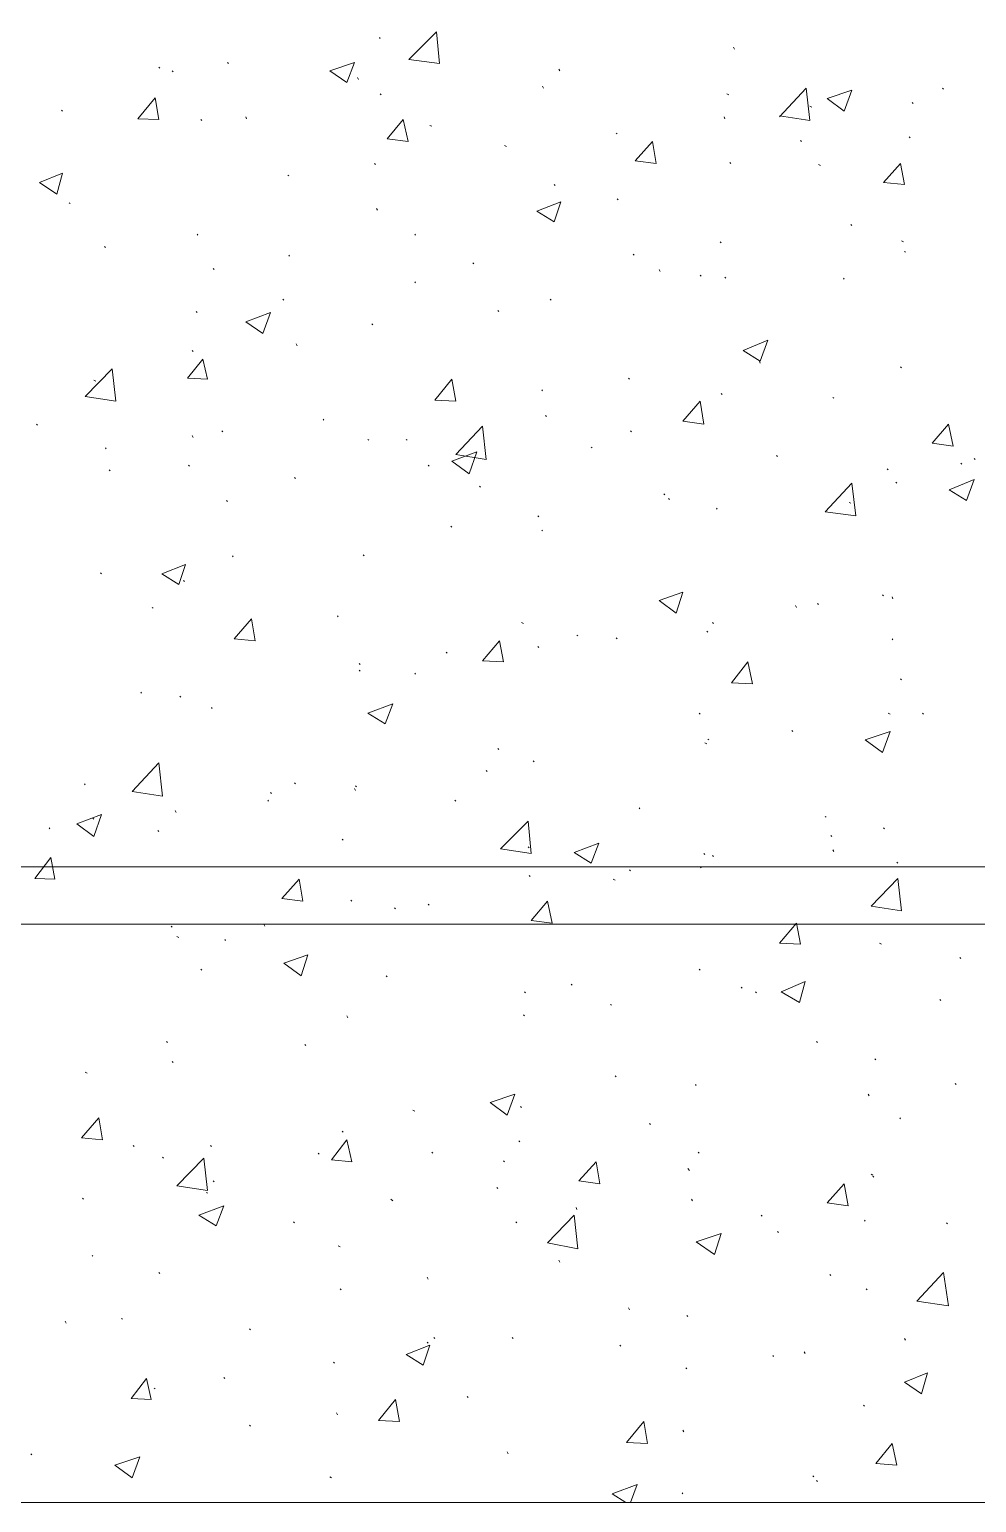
# Model space of a CAD drawing. Header units: millimetres. Extents: x 2928 to 3112, y 1220 to 1280.
# Drawn here: x 2973.686 to 2975.339, y 1240.79 to 1243.363 of the extents above; entities that cross this region are included whole.
import ezdxf

# ---------------------------------------------------------------- set-up
doc = ezdxf.new("R2010")
doc.units = ezdxf.units.MM

msp = doc.modelspace()

# ---------------------------------------------------------------- linework, layer by layer
at = {"color": 253, "linetype": 'Continuous', "lineweight": 5, "true_color": 0x9a9a9a}
for points in [[(2940.97965, 1262.56226), (2981.54689, 1262.56226), (2981.54689, 1240.79028), (2940.97965, 1240.79028)], [(2941.98633, 1261.55224), (2980.53854, 1261.55224), (2980.53854, 1241.8003), (2941.98633, 1241.8003)]]:
    msp.add_lwpolyline(points, close=True, dxfattribs=at)
msp.add_lwpolyline([(2961.3116, 1241.9003), (2980.43854, 1241.9003), (2980.43854, 1247.74538), (2972.27343, 1247.74538), (2972.27343, 1256.61384), (2980.43854, 1256.61384), (2980.43854, 1261.45224), (2961.3116, 1261.45224), (2961.3116, 1249.1904)], dxfattribs=at)
at = {"color": 92, "linetype": 'Continuous', "lineweight": 13, "true_color": 0x00b800}
for points in [[(2974.34846, 1243.31032), (2974.39679, 1243.35865), (2974.39679, 1243.35865)], [(2974.40179, 1243.30365), (2974.39679, 1243.35865), (2974.39679, 1243.35865)], [(2974.29846, 1243.34698), (2974.29679, 1243.34865), (2974.29679, 1243.34865)], [(2974.34846, 1243.31032), (2974.40179, 1243.30365), (2974.40179, 1243.30365)], [(2974.9168, 1243.32865), (2974.91513, 1243.33198), (2974.91513, 1243.33198)], [(2973.91345, 1243.29532), (2973.91178, 1243.29698), (2973.91178, 1243.29698)], [(2973.93678, 1243.28865), (2973.93512, 1243.29032), (2973.93512, 1243.29032)], [(2974.03345, 1243.30365), (2974.03178, 1243.30532), (2974.03178, 1243.30532)], [(2974.21012, 1243.29032), (2974.25345, 1243.30532), (2974.25345, 1243.30532)], [(2974.21012, 1243.29032), (2974.24012, 1243.27032), (2974.24012, 1243.27032)], [(2974.24012, 1243.27032), (2974.25345, 1243.30532), (2974.25345, 1243.30532)], [(2974.61179, 1243.29032), (2974.61013, 1243.29365), (2974.61013, 1243.29365)], [(2974.26012, 1243.27532), (2974.25845, 1243.27865), (2974.25845, 1243.27865)], [(2974.58346, 1243.26032), (2974.58179, 1243.26365), (2974.58179, 1243.26365)], [(2974.99513, 1243.21032), (2975.0418, 1243.26032), (2975.0418, 1243.26032)], [(2975.04847, 1243.20365), (2975.0418, 1243.26032), (2975.0418, 1243.26032)], [(2975.07847, 1243.24198), (2975.1218, 1243.25698), (2975.1218, 1243.25698)], [(2975.10847, 1243.22032), (2975.1218, 1243.25698), (2975.1218, 1243.25698)], [(2975.2818, 1243.25865), (2975.28014, 1243.26032), (2975.28014, 1243.26032)], [(2973.87512, 1243.20698), (2973.90512, 1243.24365), (2973.90512, 1243.24365)], [(2973.91178, 1243.20532), (2973.90512, 1243.24365), (2973.90512, 1243.24365)], [(2974.30012, 1243.24865), (2974.29846, 1243.25032), (2974.29846, 1243.25032)], [(2974.9068, 1243.24865), (2974.90346, 1243.25032), (2974.90346, 1243.25032)], [(2975.07847, 1243.24198), (2975.10847, 1243.22032), (2975.10847, 1243.22032)], [(2975.22847, 1243.23365), (2975.2268, 1243.23532), (2975.2268, 1243.23532)], [(2973.74345, 1243.22032), (2973.74178, 1243.22198), (2973.74178, 1243.22198)], [(2973.87512, 1243.20698), (2973.91178, 1243.20532), (2973.91178, 1243.20532)], [(2973.98678, 1243.20365), (2973.98512, 1243.20532), (2973.98512, 1243.20532)], [(2974.06512, 1243.20698), (2974.06345, 1243.21032), (2974.06345, 1243.21032)], [(2974.31012, 1243.17198), (2974.33846, 1243.20532), (2974.33846, 1243.20532)], [(2974.34679, 1243.16698), (2974.33846, 1243.20532), (2974.33846, 1243.20532)], [(2974.90013, 1243.20698), (2974.89846, 1243.21032), (2974.89846, 1243.21032)], [(2974.99513, 1243.21198), (2975.04847, 1243.20365), (2975.04847, 1243.20365)], [(2975.0518, 1243.22698), (2975.04847, 1243.22865), (2975.04847, 1243.22865)], [(2974.38846, 1243.19365), (2974.38512, 1243.19532), (2974.38512, 1243.19532)], [(2974.71179, 1243.18032), (2974.71013, 1243.18198), (2974.71013, 1243.18198)], [(2974.31012, 1243.17198), (2974.34679, 1243.16698), (2974.34679, 1243.16698)], [(2974.51846, 1243.15865), (2974.51512, 1243.16031), (2974.51512, 1243.16031)], [(2974.74346, 1243.13365), (2974.77346, 1243.16698), (2974.77346, 1243.16698)], [(2974.78013, 1243.12865), (2974.77346, 1243.16698), (2974.77346, 1243.16698)], [(2975.03347, 1243.16698), (2975.0318, 1243.16865), (2975.0318, 1243.16865)], [(2975.22347, 1243.17365), (2975.2218, 1243.17532), (2975.2218, 1243.17532)], [(2974.29012, 1243.12698), (2974.28845, 1243.12865), (2974.28845, 1243.12865)], [(2974.74346, 1243.13365), (2974.78013, 1243.12865), (2974.78013, 1243.12865)], [(2974.91013, 1243.12865), (2974.90846, 1243.13031), (2974.90846, 1243.13031)], [(2975.0668, 1243.12531), (2975.06347, 1243.12698), (2975.06347, 1243.12698)], [(2975.1768, 1243.09531), (2975.2068, 1243.12865), (2975.2068, 1243.12865)], [(2975.21347, 1243.09198), (2975.2068, 1243.12865), (2975.2068, 1243.12865)], [(2973.70345, 1243.09531), (2973.74345, 1243.11198), (2973.74345, 1243.11198)], [(2973.73345, 1243.07531), (2973.74345, 1243.11198), (2973.74345, 1243.11198)], [(2974.13845, 1243.10698), (2974.13679, 1243.10865), (2974.13679, 1243.10865)], [(2973.70345, 1243.09531), (2973.73345, 1243.07531), (2973.73345, 1243.07531)], [(2974.60346, 1243.09031), (2974.60179, 1243.09198), (2974.60179, 1243.09198)], [(2975.1768, 1243.09531), (2975.21347, 1243.09198), (2975.21347, 1243.09198)], [(2973.75678, 1243.05865), (2973.75511, 1243.06031), (2973.75511, 1243.06031)], [(2974.29345, 1243.04698), (2974.29179, 1243.05031), (2974.29179, 1243.05031)], [(2974.57179, 1243.04531), (2974.61346, 1243.06198), (2974.61346, 1243.06198)], [(2974.60179, 1243.02698), (2974.61346, 1243.06198), (2974.61346, 1243.06198)], [(2974.71346, 1243.06531), (2974.71179, 1243.06698), (2974.71179, 1243.06698)], [(2974.57179, 1243.04531), (2974.60179, 1243.02698), (2974.60179, 1243.02698)], [(2973.98012, 1243.00365), (2973.97845, 1243.00531), (2973.97845, 1243.00531)], [(2974.36012, 1243.00365), (2974.35846, 1243.00531), (2974.35846, 1243.00531)], [(2975.1218, 1243.02031), (2975.12013, 1243.02198), (2975.12013, 1243.02198)], [(2973.81845, 1242.98198), (2973.81678, 1242.98365), (2973.81678, 1242.98365)], [(2974.89346, 1242.99031), (2974.8918, 1242.99198), (2974.8918, 1242.99198)], [(2975.2118, 1242.99198), (2975.20847, 1242.99365), (2975.20847, 1242.99365)], [(2975.21513, 1242.97365), (2975.21347, 1242.97531), (2975.21347, 1242.97531)], [(2974.14012, 1242.96698), (2974.13845, 1242.96865), (2974.13845, 1242.96865)], [(2974.46179, 1242.95365), (2974.46012, 1242.95531), (2974.46012, 1242.95531)], [(2974.74179, 1242.96865), (2974.74013, 1242.97031), (2974.74013, 1242.97031)], [(2974.00845, 1242.94365), (2974.00678, 1242.94531), (2974.00678, 1242.94531)], [(2974.36012, 1242.92031), (2974.35846, 1242.92198), (2974.35846, 1242.92198)], [(2974.7868, 1242.94031), (2974.78513, 1242.94365), (2974.78513, 1242.94365)], [(2974.85846, 1242.93198), (2974.8568, 1242.93365), (2974.8568, 1242.93365)], [(2974.9018, 1242.92865), (2974.90013, 1242.93031), (2974.90013, 1242.93031)], [(2975.10847, 1242.92698), (2975.1068, 1242.92865), (2975.1068, 1242.92865)], [(2973.97845, 1242.86864), (2973.97678, 1242.87031), (2973.97678, 1242.87031)], [(2974.13012, 1242.89031), (2974.12845, 1242.89198), (2974.12845, 1242.89198)], [(2974.50512, 1242.87031), (2974.50346, 1242.87198), (2974.50346, 1242.87198)], [(2974.59679, 1242.89031), (2974.59513, 1242.89198), (2974.59513, 1242.89198)], [(2974.06345, 1242.85198), (2974.10679, 1242.86864), (2974.10679, 1242.86864)], [(2974.06345, 1242.85198), (2974.09345, 1242.83198), (2974.09345, 1242.83198)], [(2974.09345, 1242.83198), (2974.10679, 1242.86864), (2974.10679, 1242.86864)], [(2974.28512, 1242.84698), (2974.28345, 1242.84864), (2974.28345, 1242.84864)], [(2974.9318, 1242.80198), (2974.97513, 1242.82031), (2974.97513, 1242.82031)], [(2974.9618, 1242.78364), (2974.97513, 1242.82031), (2974.97513, 1242.82031)], [(2973.97178, 1242.80031), (2973.97012, 1242.80198), (2973.97012, 1242.80198)], [(2974.15345, 1242.81031), (2974.15179, 1242.81364), (2974.15179, 1242.81364)], [(2974.9318, 1242.80198), (2974.9618, 1242.78364), (2974.9618, 1242.78364)], [(2973.78345, 1242.72198), (2973.83012, 1242.77031), (2973.83012, 1242.77031)], [(2973.83678, 1242.71364), (2973.83012, 1242.77031), (2973.83012, 1242.77031)], [(2973.96178, 1242.75364), (2973.98845, 1242.78698), (2973.98845, 1242.78698)], [(2973.99678, 1242.75198), (2973.98845, 1242.78698), (2973.98845, 1242.78698)], [(2974.9618, 1242.78031), (2974.96013, 1242.78364), (2974.96013, 1242.78364)], [(2975.20847, 1242.77198), (2975.2068, 1242.77364), (2975.2068, 1242.77364)], [(2973.80178, 1242.74864), (2973.79845, 1242.75031), (2973.79845, 1242.75031)], [(2973.96178, 1242.75364), (2973.99678, 1242.75198), (2973.99678, 1242.75198)], [(2974.39346, 1242.71531), (2974.42346, 1242.75198), (2974.42346, 1242.75198)], [(2974.43012, 1242.71364), (2974.42346, 1242.75198), (2974.42346, 1242.75198)], [(2974.73346, 1242.75198), (2974.73179, 1242.75364), (2974.73179, 1242.75364)], [(2973.78345, 1242.72198), (2973.83678, 1242.71364), (2973.83678, 1242.71364)], [(2974.58179, 1242.73198), (2974.58013, 1242.73364), (2974.58013, 1242.73364)], [(2974.89513, 1242.72531), (2974.89346, 1242.72698), (2974.89346, 1242.72698)], [(2975.09013, 1242.71864), (2975.08847, 1242.72031), (2975.08847, 1242.72031)], [(2974.39346, 1242.71531), (2974.43012, 1242.71364), (2974.43012, 1242.71364)], [(2974.8268, 1242.67864), (2974.8568, 1242.71364), (2974.8568, 1242.71364)], [(2974.86346, 1242.67364), (2974.8568, 1242.71364), (2974.8568, 1242.71364)], [(2973.70011, 1242.67197), (2973.69845, 1242.67364), (2973.69845, 1242.67364)], [(2974.20012, 1242.68031), (2974.19845, 1242.68197), (2974.19845, 1242.68197)], [(2974.43012, 1242.62031), (2974.47679, 1242.67031), (2974.47679, 1242.67031)], [(2974.48346, 1242.61197), (2974.47679, 1242.67031), (2974.47679, 1242.67031)], [(2974.58846, 1242.68697), (2974.58679, 1242.68864), (2974.58679, 1242.68864)], [(2974.8268, 1242.67864), (2974.86346, 1242.67364), (2974.86346, 1242.67364)], [(2975.2618, 1242.64031), (2975.29014, 1242.67364), (2975.29014, 1242.67364)], [(2975.29847, 1242.63531), (2975.29014, 1242.67364), (2975.29014, 1242.67364)], [(2973.97178, 1242.65031), (2973.97012, 1242.65364), (2973.97012, 1242.65364)], [(2974.02345, 1242.66031), (2974.02178, 1242.66197), (2974.02178, 1242.66197)], [(2974.27845, 1242.64531), (2974.27679, 1242.64697), (2974.27679, 1242.64697)], [(2974.34512, 1242.64531), (2974.34346, 1242.64697), (2974.34346, 1242.64697)], [(2974.73679, 1242.66031), (2974.73513, 1242.66197), (2974.73513, 1242.66197)], [(2975.2618, 1242.64031), (2975.29847, 1242.63531), (2975.29847, 1242.63531)], [(2973.82011, 1242.63031), (2973.81845, 1242.63197), (2973.81845, 1242.63197)], [(2974.42346, 1242.60864), (2974.46679, 1242.62531), (2974.46679, 1242.62531)], [(2974.43012, 1242.62031), (2974.48346, 1242.61197), (2974.48346, 1242.61197)], [(2974.45346, 1242.58697), (2974.46679, 1242.62531), (2974.46679, 1242.62531)], [(2974.66846, 1242.63197), (2974.66679, 1242.63364), (2974.66679, 1242.63364)], [(2974.9918, 1242.61697), (2974.99013, 1242.61864), (2974.99013, 1242.61864)], [(2975.3368, 1242.61197), (2975.33514, 1242.61364), (2975.33514, 1242.61364)], [(2973.82678, 1242.59197), (2973.82511, 1242.59364), (2973.82511, 1242.59364)], [(2973.96512, 1242.60031), (2973.96345, 1242.60197), (2973.96345, 1242.60197)], [(2974.38346, 1242.60031), (2974.38179, 1242.60197), (2974.38179, 1242.60197)], [(2974.42346, 1242.60864), (2974.45346, 1242.58697), (2974.45346, 1242.58697)], [(2975.18513, 1242.59364), (2975.18347, 1242.59531), (2975.18347, 1242.59531)], [(2975.31347, 1242.60364), (2975.3118, 1242.60531), (2975.3118, 1242.60531)], [(2974.15012, 1242.57864), (2974.14845, 1242.58031), (2974.14845, 1242.58031)], [(2974.47346, 1242.56364), (2974.47179, 1242.56531), (2974.47179, 1242.56531)], [(2975.07513, 1242.52031), (2975.1218, 1242.57031), (2975.1218, 1242.57031)], [(2975.12847, 1242.51364), (2975.1218, 1242.57031), (2975.1218, 1242.57031)], [(2975.20013, 1242.57031), (2975.19847, 1242.57197), (2975.19847, 1242.57197)], [(2975.2918, 1242.55864), (2975.33514, 1242.57697), (2975.33514, 1242.57697)], [(2975.3218, 1242.54031), (2975.33514, 1242.57697), (2975.33514, 1242.57697)], [(2974.03178, 1242.53864), (2974.03012, 1242.54031), (2974.03012, 1242.54031)], [(2974.79513, 1242.55031), (2974.79346, 1242.55197), (2974.79346, 1242.55197)], [(2974.80346, 1242.54197), (2974.8018, 1242.54364), (2974.8018, 1242.54364)], [(2975.12013, 1242.53531), (2975.1168, 1242.53697), (2975.1168, 1242.53697)], [(2975.2918, 1242.55864), (2975.3218, 1242.54031), (2975.3218, 1242.54031)], [(2974.57513, 1242.51197), (2974.57346, 1242.51364), (2974.57346, 1242.51364)], [(2974.8868, 1242.52531), (2974.88513, 1242.52697), (2974.88513, 1242.52697)], [(2975.07513, 1242.52031), (2975.12847, 1242.51364), (2975.12847, 1242.51364)], [(2974.42346, 1242.49364), (2974.42179, 1242.49531), (2974.42179, 1242.49531)], [(2974.58179, 1242.48697), (2974.58013, 1242.48864), (2974.58013, 1242.48864)], [(2974.04178, 1242.44197), (2974.04012, 1242.44364), (2974.04012, 1242.44364)], [(2974.27012, 1242.44364), (2974.26845, 1242.4453), (2974.26845, 1242.4453)], [(2973.81178, 1242.41197), (2973.81011, 1242.41364), (2973.81011, 1242.41364)], [(2973.91678, 1242.41197), (2973.95845, 1242.42864), (2973.95845, 1242.42864)], [(2973.91678, 1242.41197), (2973.94678, 1242.39364), (2973.94678, 1242.39364)], [(2973.94678, 1242.39364), (2973.95845, 1242.42864), (2973.95845, 1242.42864)], [(2973.95678, 1242.39864), (2973.95512, 1242.4003), (2973.95512, 1242.4003)], [(2974.78513, 1242.3653), (2974.8268, 1242.3803), (2974.8268, 1242.3803)], [(2974.78513, 1242.3653), (2974.81513, 1242.34364), (2974.81513, 1242.34364)], [(2974.81513, 1242.34364), (2974.8268, 1242.3803), (2974.8268, 1242.3803)], [(2975.02513, 1242.35364), (2975.02347, 1242.35697), (2975.02347, 1242.35697)], [(2975.06347, 1242.35864), (2975.0618, 1242.3603), (2975.0618, 1242.3603)], [(2975.1768, 1242.37364), (2975.17513, 1242.3753), (2975.17513, 1242.3753)], [(2975.19347, 1242.36864), (2975.1918, 1242.37197), (2975.1918, 1242.37197)], [(2973.90178, 1242.35197), (2973.90012, 1242.35364), (2973.90012, 1242.35364)], [(2974.04345, 1242.29864), (2974.07345, 1242.33364), (2974.07345, 1242.33364)], [(2974.08012, 1242.2953), (2974.07345, 1242.33364), (2974.07345, 1242.33364)], [(2974.22512, 1242.33697), (2974.22345, 1242.33864), (2974.22345, 1242.33864)], [(2974.54846, 1242.3253), (2974.54513, 1242.32697), (2974.54513, 1242.32697)], [(2974.64346, 1242.30364), (2974.64179, 1242.3053), (2974.64179, 1242.3053)], [(2974.87013, 1242.3103), (2974.86846, 1242.31197), (2974.86846, 1242.31197)], [(2974.88013, 1242.3253), (2974.87846, 1242.32697), (2974.87846, 1242.32697)], [(2974.04345, 1242.29864), (2974.08012, 1242.2953), (2974.08012, 1242.2953)], [(2974.47679, 1242.2603), (2974.50679, 1242.2953), (2974.50679, 1242.2953)], [(2974.51346, 1242.25864), (2974.50679, 1242.2953), (2974.50679, 1242.2953)], [(2974.57513, 1242.28364), (2974.57346, 1242.2853), (2974.57346, 1242.2853)], [(2974.71179, 1242.29864), (2974.71013, 1242.3003), (2974.71013, 1242.3003)], [(2975.19347, 1242.29697), (2975.1918, 1242.29864), (2975.1918, 1242.29864)], [(2974.26345, 1242.25364), (2974.26179, 1242.2553), (2974.26179, 1242.2553)], [(2974.41512, 1242.27364), (2974.41346, 1242.2753), (2974.41346, 1242.2753)], [(2974.47679, 1242.2603), (2974.51346, 1242.25864), (2974.51346, 1242.25864)], [(2974.9118, 1242.22197), (2974.94013, 1242.25864), (2974.94013, 1242.25864)], [(2974.94846, 1242.2203), (2974.94013, 1242.25864), (2974.94013, 1242.25864)], [(2974.26345, 1242.24197), (2974.26179, 1242.24364), (2974.26179, 1242.24364)], [(2974.36012, 1242.23697), (2974.35846, 1242.23864), (2974.35846, 1242.23864)], [(2975.20847, 1242.22697), (2975.2068, 1242.22864), (2975.2068, 1242.22864)], [(2973.88178, 1242.20363), (2973.88012, 1242.2053), (2973.88012, 1242.2053)], [(2974.9118, 1242.22197), (2974.94846, 1242.2203), (2974.94846, 1242.2203)], [(2973.95012, 1242.19697), (2973.94845, 1242.19863), (2973.94845, 1242.19863)], [(2974.00512, 1242.17697), (2974.00345, 1242.17863), (2974.00345, 1242.17863)], [(2974.27679, 1242.16863), (2974.32012, 1242.1853), (2974.32012, 1242.1853)], [(2974.30679, 1242.1503), (2974.32012, 1242.1853), (2974.32012, 1242.1853)], [(2974.27679, 1242.16863), (2974.30679, 1242.1503), (2974.30679, 1242.1503)], [(2974.8568, 1242.16697), (2974.85513, 1242.16863), (2974.85513, 1242.16863)], [(2975.18847, 1242.16697), (2975.18513, 1242.16863), (2975.18513, 1242.16863)], [(2975.2468, 1242.16697), (2975.24514, 1242.16863), (2975.24514, 1242.16863)], [(2975.01847, 1242.13697), (2975.0168, 1242.13863), (2975.0168, 1242.13863)], [(2975.14513, 1242.12197), (2975.18847, 1242.13697), (2975.18847, 1242.13697)], [(2975.17513, 1242.1003), (2975.18847, 1242.13697), (2975.18847, 1242.13697)], [(2974.50512, 1242.1053), (2974.50346, 1242.10697), (2974.50346, 1242.10697)], [(2974.86846, 1242.1153), (2974.86513, 1242.11697), (2974.86513, 1242.11697)], [(2974.8718, 1242.12197), (2974.87013, 1242.12363), (2974.87013, 1242.12363)], [(2975.14513, 1242.12197), (2975.17513, 1242.1003), (2975.17513, 1242.1003)], [(2973.86512, 1242.03197), (2973.91178, 1242.08197), (2973.91178, 1242.08197)], [(2973.91845, 1242.02363), (2973.91178, 1242.08197), (2973.91178, 1242.08197)], [(2974.56679, 1242.08363), (2974.56513, 1242.0853), (2974.56513, 1242.0853)], [(2974.15012, 1242.0453), (2974.14845, 1242.04697), (2974.14845, 1242.04697)], [(2974.48512, 1242.06697), (2974.48346, 1242.06863), (2974.48346, 1242.06863)], [(2973.78345, 1242.04363), (2973.78178, 1242.0453), (2973.78178, 1242.0453)], [(2973.86512, 1242.03197), (2973.91845, 1242.02363), (2973.91845, 1242.02363)], [(2974.10845, 1242.02863), (2974.10679, 1242.0303), (2974.10679, 1242.0303)], [(2974.25512, 1242.03363), (2974.25345, 1242.03697), (2974.25345, 1242.03697)], [(2974.25679, 1242.0403), (2974.25512, 1242.04197), (2974.25512, 1242.04197)], [(2973.94178, 1241.9953), (2973.94012, 1241.99863), (2973.94012, 1241.99863)], [(2974.10345, 1242.0153), (2974.10179, 1242.01697), (2974.10179, 1242.01697)], [(2974.43012, 1242.0153), (2974.42846, 1242.01697), (2974.42846, 1242.01697)], [(2974.75179, 1242.00197), (2974.75013, 1242.00363), (2974.75013, 1242.00363)], [(2973.76845, 1241.9753), (2973.81178, 1241.99196), (2973.81178, 1241.99196)], [(2973.76845, 1241.9753), (2973.79845, 1241.95363), (2973.79845, 1241.95363)], [(2973.79845, 1241.98363), (2973.79678, 1241.9853), (2973.79678, 1241.9853)], [(2973.79845, 1241.95363), (2973.81178, 1241.99196), (2973.81178, 1241.99196)], [(2974.50846, 1241.93196), (2974.55679, 1241.9803), (2974.55679, 1241.9803)], [(2974.56179, 1241.92363), (2974.55679, 1241.9803), (2974.55679, 1241.9803)], [(2975.0768, 1241.98696), (2975.07513, 1241.98863), (2975.07513, 1241.98863)], [(2973.72178, 1241.96696), (2973.72011, 1241.96863), (2973.72011, 1241.96863)], [(2973.91178, 1241.96196), (2973.91012, 1241.96363), (2973.91012, 1241.96363)], [(2974.23345, 1241.94696), (2974.23179, 1241.94863), (2974.23179, 1241.94863)], [(2975.0868, 1241.95363), (2975.08513, 1241.9553), (2975.08513, 1241.9553)], [(2975.17847, 1241.96696), (2975.1768, 1241.96863), (2975.1768, 1241.96863)], [(2974.50846, 1241.93196), (2974.56179, 1241.92363), (2974.56179, 1241.92363)], [(2974.55846, 1241.93363), (2974.55679, 1241.9353), (2974.55679, 1241.9353)], [(2974.63679, 1241.9253), (2974.68013, 1241.94196), (2974.68013, 1241.94196)], [(2974.63679, 1241.9253), (2974.66679, 1241.90696), (2974.66679, 1241.90696)], [(2974.66679, 1241.90696), (2974.68013, 1241.94196), (2974.68013, 1241.94196)], [(2974.86513, 1241.92196), (2974.86346, 1241.92363), (2974.86346, 1241.92363)], [(2974.88013, 1241.91863), (2974.87846, 1241.9203), (2974.87846, 1241.9203)], [(2975.09013, 1241.92696), (2975.08847, 1241.9303), (2975.08847, 1241.9303)], [(2973.69511, 1241.8803), (2973.72345, 1241.91696), (2973.72345, 1241.91696)], [(2973.73011, 1241.87863), (2973.72345, 1241.91696), (2973.72345, 1241.91696)], [(2974.73513, 1241.89363), (2974.73346, 1241.8953), (2974.73346, 1241.8953)], [(2974.85846, 1241.89863), (2974.8568, 1241.9003), (2974.8568, 1241.9003)], [(2975.2018, 1241.90696), (2975.20013, 1241.90863), (2975.20013, 1241.90863)], [(2973.69511, 1241.8803), (2973.73011, 1241.87863), (2973.73011, 1241.87863)], [(2974.12679, 1241.8453), (2974.15679, 1241.87863), (2974.15679, 1241.87863)], [(2974.16345, 1241.8403), (2974.15679, 1241.87863), (2974.15679, 1241.87863)], [(2974.56013, 1241.88363), (2974.55846, 1241.8853), (2974.55846, 1241.8853)], [(2974.70846, 1241.87696), (2974.70513, 1241.87863), (2974.70513, 1241.87863)], [(2975.15513, 1241.83196), (2975.2018, 1241.8803), (2975.2018, 1241.8803)], [(2975.20847, 1241.82363), (2975.2018, 1241.8803), (2975.2018, 1241.8803)], [(2974.12679, 1241.8453), (2974.16345, 1241.8403), (2974.16345, 1241.8403)], [(2974.24845, 1241.8403), (2974.24679, 1241.84196), (2974.24679, 1241.84196)], [(2974.32512, 1241.82696), (2974.32346, 1241.82863), (2974.32346, 1241.82863)], [(2974.38346, 1241.83363), (2974.38179, 1241.8353), (2974.38179, 1241.8353)], [(2974.56179, 1241.80696), (2974.59013, 1241.8403), (2974.59013, 1241.8403)], [(2974.59846, 1241.80196), (2974.59013, 1241.8403), (2974.59013, 1241.8403)], [(2975.15513, 1241.83196), (2975.20847, 1241.82363), (2975.20847, 1241.82363)], [(2973.93512, 1241.7953), (2973.93345, 1241.79696), (2973.93345, 1241.79696)], [(2974.09679, 1241.79696), (2974.09512, 1241.8003), (2974.09512, 1241.8003)], [(2974.56179, 1241.80696), (2974.59846, 1241.80196), (2974.59846, 1241.80196)], [(2974.99513, 1241.76696), (2975.02513, 1241.80196), (2975.02513, 1241.80196)], [(2975.0318, 1241.7653), (2975.02513, 1241.80196), (2975.02513, 1241.80196)], [(2973.94678, 1241.77696), (2973.94345, 1241.77863), (2973.94345, 1241.77863)], [(2974.02845, 1241.77196), (2974.02678, 1241.77363), (2974.02678, 1241.77363)], [(2974.99513, 1241.76696), (2975.0318, 1241.7653), (2975.0318, 1241.7653)], [(2975.17347, 1241.7653), (2975.17013, 1241.76696), (2975.17013, 1241.76696)], [(2974.13012, 1241.73196), (2974.17179, 1241.74696), (2974.17179, 1241.74696)], [(2974.16012, 1241.71029), (2974.17179, 1241.74696), (2974.17179, 1241.74696)], [(2975.3118, 1241.74029), (2975.31014, 1241.74196), (2975.31014, 1241.74196)], [(2973.98678, 1241.72029), (2973.98512, 1241.72196), (2973.98512, 1241.72196)], [(2974.13012, 1241.73196), (2974.16012, 1241.71029), (2974.16012, 1241.71029)], [(2974.8568, 1241.72029), (2974.85513, 1241.72196), (2974.85513, 1241.72196)], [(2974.31012, 1241.70863), (2974.30846, 1241.71029), (2974.30846, 1241.71029)], [(2974.63346, 1241.69363), (2974.63179, 1241.69529), (2974.63179, 1241.69529)], [(2974.93013, 1241.68863), (2974.92846, 1241.69029), (2974.92846, 1241.69029)], [(2974.99847, 1241.68196), (2975.04013, 1241.70029), (2975.04013, 1241.70029)], [(2975.03013, 1241.66363), (2975.04013, 1241.70029), (2975.04013, 1241.70029)], [(2974.55179, 1241.68029), (2974.55013, 1241.68196), (2974.55013, 1241.68196)], [(2974.95513, 1241.68029), (2974.95346, 1241.68196), (2974.95346, 1241.68196)], [(2974.99847, 1241.68196), (2975.03013, 1241.66363), (2975.03013, 1241.66363)], [(2975.2768, 1241.66696), (2975.27514, 1241.66863), (2975.27514, 1241.66863)], [(2974.24179, 1241.63696), (2974.24012, 1241.64029), (2974.24012, 1241.64029)], [(2974.55013, 1241.64029), (2974.54846, 1241.64196), (2974.54846, 1241.64196)], [(2974.70179, 1241.65863), (2974.70013, 1241.66029), (2974.70013, 1241.66029)], [(2973.92678, 1241.59363), (2973.92512, 1241.59529), (2973.92512, 1241.59529)], [(2974.16845, 1241.58863), (2974.16679, 1241.59029), (2974.16679, 1241.59029)], [(2975.0618, 1241.59363), (2975.06013, 1241.59529), (2975.06013, 1241.59529)], [(2973.93678, 1241.55863), (2973.93512, 1241.56029), (2973.93512, 1241.56029)], [(2975.16347, 1241.56363), (2975.1618, 1241.56529), (2975.1618, 1241.56529)], [(2973.78678, 1241.54029), (2973.78345, 1241.54196), (2973.78345, 1241.54196)], [(2974.71013, 1241.53363), (2974.70846, 1241.53529), (2974.70846, 1241.53529)], [(2974.85013, 1241.51862), (2974.84846, 1241.52029), (2974.84846, 1241.52029)], [(2975.30347, 1241.52029), (2975.3018, 1241.52196), (2975.3018, 1241.52196)], [(2974.49012, 1241.48862), (2974.53346, 1241.50362), (2974.53346, 1241.50362)], [(2974.49012, 1241.48862), (2974.52012, 1241.46696), (2974.52012, 1241.46696)], [(2974.52012, 1241.46696), (2974.53346, 1241.50362), (2974.53346, 1241.50362)], [(2974.54513, 1241.48029), (2974.54346, 1241.48196), (2974.54346, 1241.48196)], [(2975.1518, 1241.50029), (2975.15013, 1241.50362), (2975.15013, 1241.50362)], [(2973.77678, 1241.42696), (2973.80678, 1241.46196), (2973.80678, 1241.46196)], [(2973.81345, 1241.42362), (2973.80678, 1241.46196), (2973.80678, 1241.46196)], [(2974.35846, 1241.47362), (2974.35512, 1241.47529), (2974.35512, 1241.47529)], [(2975.2068, 1241.46029), (2975.20513, 1241.46196), (2975.20513, 1241.46196)], [(2974.23345, 1241.43696), (2974.23179, 1241.43862), (2974.23179, 1241.43862)], [(2974.77013, 1241.45029), (2974.76846, 1241.45196), (2974.76846, 1241.45196)], [(2973.77678, 1241.42696), (2973.81345, 1241.42362), (2973.81345, 1241.42362)], [(2973.86845, 1241.41196), (2973.86678, 1241.41362), (2973.86678, 1241.41362)], [(2974.00345, 1241.41196), (2974.00178, 1241.41362), (2974.00178, 1241.41362)], [(2974.21345, 1241.38862), (2974.24012, 1241.42362), (2974.24012, 1241.42362)], [(2974.24845, 1241.38529), (2974.24012, 1241.42362), (2974.24012, 1241.42362)], [(2974.54179, 1241.42029), (2974.54013, 1241.42196), (2974.54013, 1241.42196)], [(2973.92012, 1241.39196), (2973.91845, 1241.39362), (2973.91845, 1241.39362)], [(2973.94345, 1241.34362), (2973.99012, 1241.39196), (2973.99012, 1241.39196)], [(2973.99678, 1241.33529), (2973.99012, 1241.39196), (2973.99012, 1241.39196)], [(2974.19179, 1241.39862), (2974.19012, 1241.40029), (2974.19012, 1241.40029)], [(2974.21345, 1241.38862), (2974.24845, 1241.38529), (2974.24845, 1241.38529)], [(2974.39012, 1241.40029), (2974.38846, 1241.40196), (2974.38846, 1241.40196)], [(2974.51512, 1241.38529), (2974.51346, 1241.38696), (2974.51346, 1241.38696)], [(2974.64513, 1241.35196), (2974.67513, 1241.38529), (2974.67513, 1241.38529)], [(2974.68179, 1241.34696), (2974.67513, 1241.38529), (2974.67513, 1241.38529)], [(2974.85513, 1241.40029), (2974.85346, 1241.40196), (2974.85346, 1241.40196)], [(2974.00845, 1241.35029), (2974.00678, 1241.35196), (2974.00678, 1241.35196)], [(2974.64513, 1241.35196), (2974.68179, 1241.34696), (2974.68179, 1241.34696)], [(2974.83846, 1241.37029), (2974.83513, 1241.37362), (2974.83513, 1241.37362)], [(2975.15847, 1241.36196), (2975.15513, 1241.36362), (2975.15513, 1241.36362)], [(2975.16013, 1241.35862), (2975.15847, 1241.36029), (2975.15847, 1241.36029)], [(2973.94345, 1241.34362), (2973.99678, 1241.33529), (2973.99678, 1241.33529)], [(2973.99678, 1241.33029), (2973.99512, 1241.33196), (2973.99512, 1241.33196)], [(2974.50346, 1241.33862), (2974.50179, 1241.34029), (2974.50179, 1241.34029)], [(2975.07847, 1241.31362), (2975.10847, 1241.34696), (2975.10847, 1241.34696)], [(2975.11513, 1241.30862), (2975.10847, 1241.34696), (2975.10847, 1241.34696)], [(2973.78011, 1241.32029), (2973.77845, 1241.32196), (2973.77845, 1241.32196)], [(2973.98178, 1241.29195), (2974.02512, 1241.30862), (2974.02512, 1241.30862)], [(2974.01178, 1241.27362), (2974.02512, 1241.30862), (2974.02512, 1241.30862)], [(2974.32012, 1241.31696), (2974.31679, 1241.32029), (2974.31679, 1241.32029)], [(2974.64179, 1241.30196), (2974.64013, 1241.30529), (2974.64013, 1241.30529)], [(2974.84346, 1241.31696), (2974.8418, 1241.32029), (2974.8418, 1241.32029)], [(2975.07847, 1241.31362), (2975.11513, 1241.30862), (2975.11513, 1241.30862)], [(2973.98178, 1241.29195), (2974.01178, 1241.27362), (2974.01178, 1241.27362)], [(2974.14845, 1241.27862), (2974.14679, 1241.28029), (2974.14679, 1241.28029)], [(2974.53679, 1241.27862), (2974.53513, 1241.28029), (2974.53513, 1241.28029)], [(2974.59013, 1241.24362), (2974.63679, 1241.29195), (2974.63679, 1241.29195)], [(2974.64346, 1241.23362), (2974.63679, 1241.29195), (2974.63679, 1241.29195)], [(2974.96513, 1241.29029), (2974.96346, 1241.29195), (2974.96346, 1241.29195)], [(2975.14513, 1241.28195), (2975.14347, 1241.28362), (2975.14347, 1241.28362)], [(2975.28847, 1241.27695), (2975.2868, 1241.27862), (2975.2868, 1241.27862)], [(2974.85013, 1241.24529), (2974.89346, 1241.26029), (2974.89346, 1241.26029)], [(2974.8818, 1241.22362), (2974.89346, 1241.26029), (2974.89346, 1241.26029)], [(2974.99346, 1241.26195), (2974.9918, 1241.26362), (2974.9918, 1241.26362)], [(2974.22845, 1241.23695), (2974.22512, 1241.23862), (2974.22512, 1241.23862)], [(2974.59013, 1241.24362), (2974.64346, 1241.23362), (2974.64346, 1241.23362)], [(2974.85013, 1241.24529), (2974.8818, 1241.22362), (2974.8818, 1241.22362)], [(2973.79678, 1241.22029), (2973.79511, 1241.22195), (2973.79511, 1241.22195)], [(2974.61179, 1241.21029), (2974.61013, 1241.21362), (2974.61013, 1241.21362)], [(2973.91345, 1241.19029), (2973.91178, 1241.19195), (2973.91178, 1241.19195)], [(2974.38179, 1241.18029), (2974.38012, 1241.18362), (2974.38012, 1241.18362)], [(2975.08513, 1241.18695), (2975.08347, 1241.18862), (2975.08347, 1241.18862)], [(2975.23514, 1241.14195), (2975.2818, 1241.19195), (2975.2818, 1241.19195)], [(2975.29014, 1241.13362), (2975.2818, 1241.19195), (2975.2818, 1241.19195)], [(2974.23012, 1241.16195), (2974.22845, 1241.16362), (2974.22845, 1241.16362)], [(2975.14847, 1241.16195), (2975.1468, 1241.16362), (2975.1468, 1241.16362)], [(2974.73346, 1241.12695), (2974.73179, 1241.13029), (2974.73179, 1241.13029)], [(2975.23514, 1241.14195), (2975.29014, 1241.13362), (2975.29014, 1241.13362)], [(2973.75011, 1241.10362), (2973.74845, 1241.10695), (2973.74845, 1241.10695)], [(2973.84845, 1241.11029), (2973.84678, 1241.11195), (2973.84678, 1241.11195)], [(2974.83513, 1241.11529), (2974.83346, 1241.11695), (2974.83346, 1241.11695)], [(2974.07179, 1241.09195), (2974.07012, 1241.09362), (2974.07012, 1241.09362)], [(2974.38179, 1241.06862), (2974.38012, 1241.07029), (2974.38012, 1241.07029)], [(2974.39346, 1241.07695), (2974.39179, 1241.07862), (2974.39179, 1241.07862)], [(2974.53013, 1241.07695), (2974.52846, 1241.07862), (2974.52846, 1241.07862)], [(2975.21513, 1241.07362), (2975.21347, 1241.07695), (2975.21347, 1241.07695)], [(2974.34346, 1241.04862), (2974.38512, 1241.06529), (2974.38512, 1241.06529)], [(2974.34346, 1241.04862), (2974.37346, 1241.03028), (2974.37346, 1241.03028)], [(2974.37346, 1241.03028), (2974.38512, 1241.06529), (2974.38512, 1241.06529)], [(2974.71846, 1241.06362), (2974.71679, 1241.06529), (2974.71679, 1241.06529)], [(2974.98513, 1241.04528), (2974.98346, 1241.04695), (2974.98346, 1241.04695)], [(2975.04013, 1241.05028), (2975.03847, 1241.05362), (2975.03847, 1241.05362)], [(2974.21845, 1241.03362), (2974.21679, 1241.03528), (2974.21679, 1241.03528)], [(2974.83346, 1241.02362), (2974.8318, 1241.02528), (2974.8318, 1241.02528)], [(2973.86345, 1240.97195), (2973.89012, 1241.00695), (2973.89012, 1241.00695)], [(2973.89845, 1240.97028), (2973.89012, 1241.00695), (2973.89012, 1241.00695)], [(2974.02678, 1241.00695), (2974.02512, 1241.00862), (2974.02512, 1241.00862)], [(2975.21347, 1241.00028), (2975.25347, 1241.01695), (2975.25347, 1241.01695)], [(2975.21347, 1241.00028), (2975.24347, 1240.98028), (2975.24347, 1240.98028)], [(2975.24347, 1240.98028), (2975.25347, 1241.01695), (2975.25347, 1241.01695)], [(2973.86345, 1240.97195), (2973.89845, 1240.97028), (2973.89845, 1240.97028)], [(2973.90512, 1240.98862), (2973.90345, 1240.99028), (2973.90345, 1240.99028)], [(2974.29512, 1240.93362), (2974.32512, 1240.97028), (2974.32512, 1240.97028)], [(2974.33179, 1240.93195), (2974.32512, 1240.97028), (2974.32512, 1240.97028)], [(2974.45179, 1240.97362), (2974.45012, 1240.97528), (2974.45012, 1240.97528)], [(2974.22345, 1240.94362), (2974.22179, 1240.94695), (2974.22179, 1240.94695)], [(2975.14347, 1240.95862), (2975.1418, 1240.96028), (2975.1418, 1240.96028)], [(2974.07179, 1240.92362), (2974.07012, 1240.92528), (2974.07012, 1240.92528)], [(2974.29512, 1240.93362), (2974.33179, 1240.93195), (2974.33179, 1240.93195)], [(2974.72846, 1240.89528), (2974.75846, 1240.93195), (2974.75846, 1240.93195)], [(2974.76513, 1240.89362), (2974.75846, 1240.93195), (2974.75846, 1240.93195)], [(2974.82846, 1240.91362), (2974.8268, 1240.91695), (2974.8268, 1240.91695)], [(2974.72846, 1240.89528), (2974.76513, 1240.89362), (2974.76513, 1240.89362)], [(2975.16347, 1240.85862), (2975.1918, 1240.89362), (2975.1918, 1240.89362)], [(2975.20013, 1240.85528), (2975.1918, 1240.89362), (2975.1918, 1240.89362)], [(2973.69011, 1240.87362), (2973.68845, 1240.87528), (2973.68845, 1240.87528)], [(2973.83512, 1240.85528), (2973.87845, 1240.87028), (2973.87845, 1240.87028)], [(2973.86512, 1240.83362), (2973.87845, 1240.87028), (2973.87845, 1240.87028)], [(2974.52179, 1240.87528), (2974.52012, 1240.87862), (2974.52012, 1240.87862)], [(2973.83512, 1240.85528), (2973.86512, 1240.83362), (2973.86512, 1240.83362)], [(2975.16347, 1240.85862), (2975.20013, 1240.85528), (2975.20013, 1240.85528)], [(2974.21345, 1240.83362), (2974.21012, 1240.83528), (2974.21012, 1240.83528)], [(2974.70346, 1240.80528), (2974.74679, 1240.82195), (2974.74679, 1240.82195)], [(2974.73513, 1240.79028), (2974.74679, 1240.82195), (2974.74679, 1240.82195)], [(2975.05513, 1240.83528), (2975.05347, 1240.83695), (2975.05347, 1240.83695)], [(2975.0618, 1240.82695), (2975.06013, 1240.82862), (2975.06013, 1240.82862)], [(2974.70346, 1240.80528), (2974.72679, 1240.79028), (2974.72679, 1240.79028)], [(2974.8268, 1240.80528), (2974.82513, 1240.80695), (2974.82513, 1240.80695)]]:
    msp.add_lwpolyline(points, dxfattribs=at)

doc.saveas('drawing.dxf')
